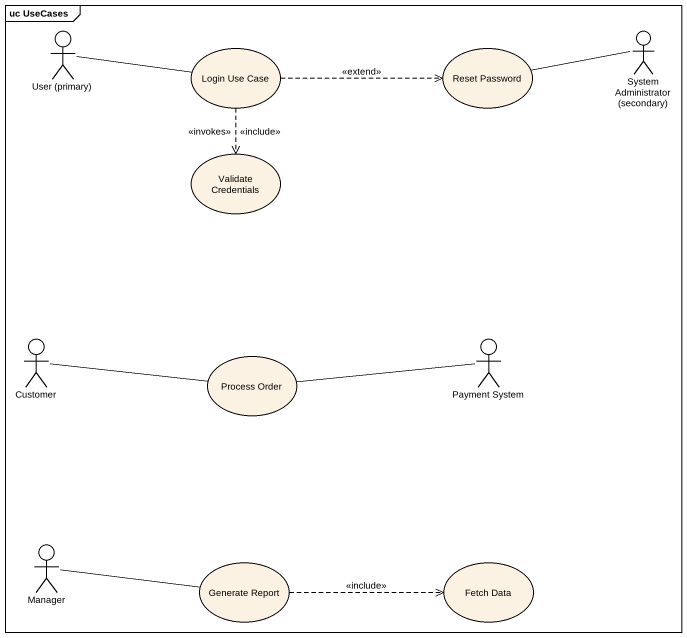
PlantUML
@startuml
mainframe uc UseCases
actor "User (primary)" as User_primary
usecase "Login Use Case" as Login_Use_Case
usecase "Reset Password" as Reset_Password
actor "System Administrator (secondary)" as System_Administrator
usecase "Validate Credentials" as Validate_Credentials
actor Customer
usecase "Process Order" as Process_Order
actor "Payment System" as Payment_System
actor Manager
usecase "Generate Report" as Generate_Report
usecase "Fetch Data" as Fetch_Data
User_primary -right- Login_Use_Case
Login_Use_Case .right.> Reset_Password : <<extend>>
Login_Use_Case ..> Validate_Credentials : <<include>>
Login_Use_Case ..> Validate_Credentials : <<invokes>>
System_Administrator -left- Reset_Password
Customer -right- Process_Order
Payment_System -left- Process_Order
Manager -right- Generate_Report
Generate_Report .right.> Fetch_Data : <<include>>
@enduml
